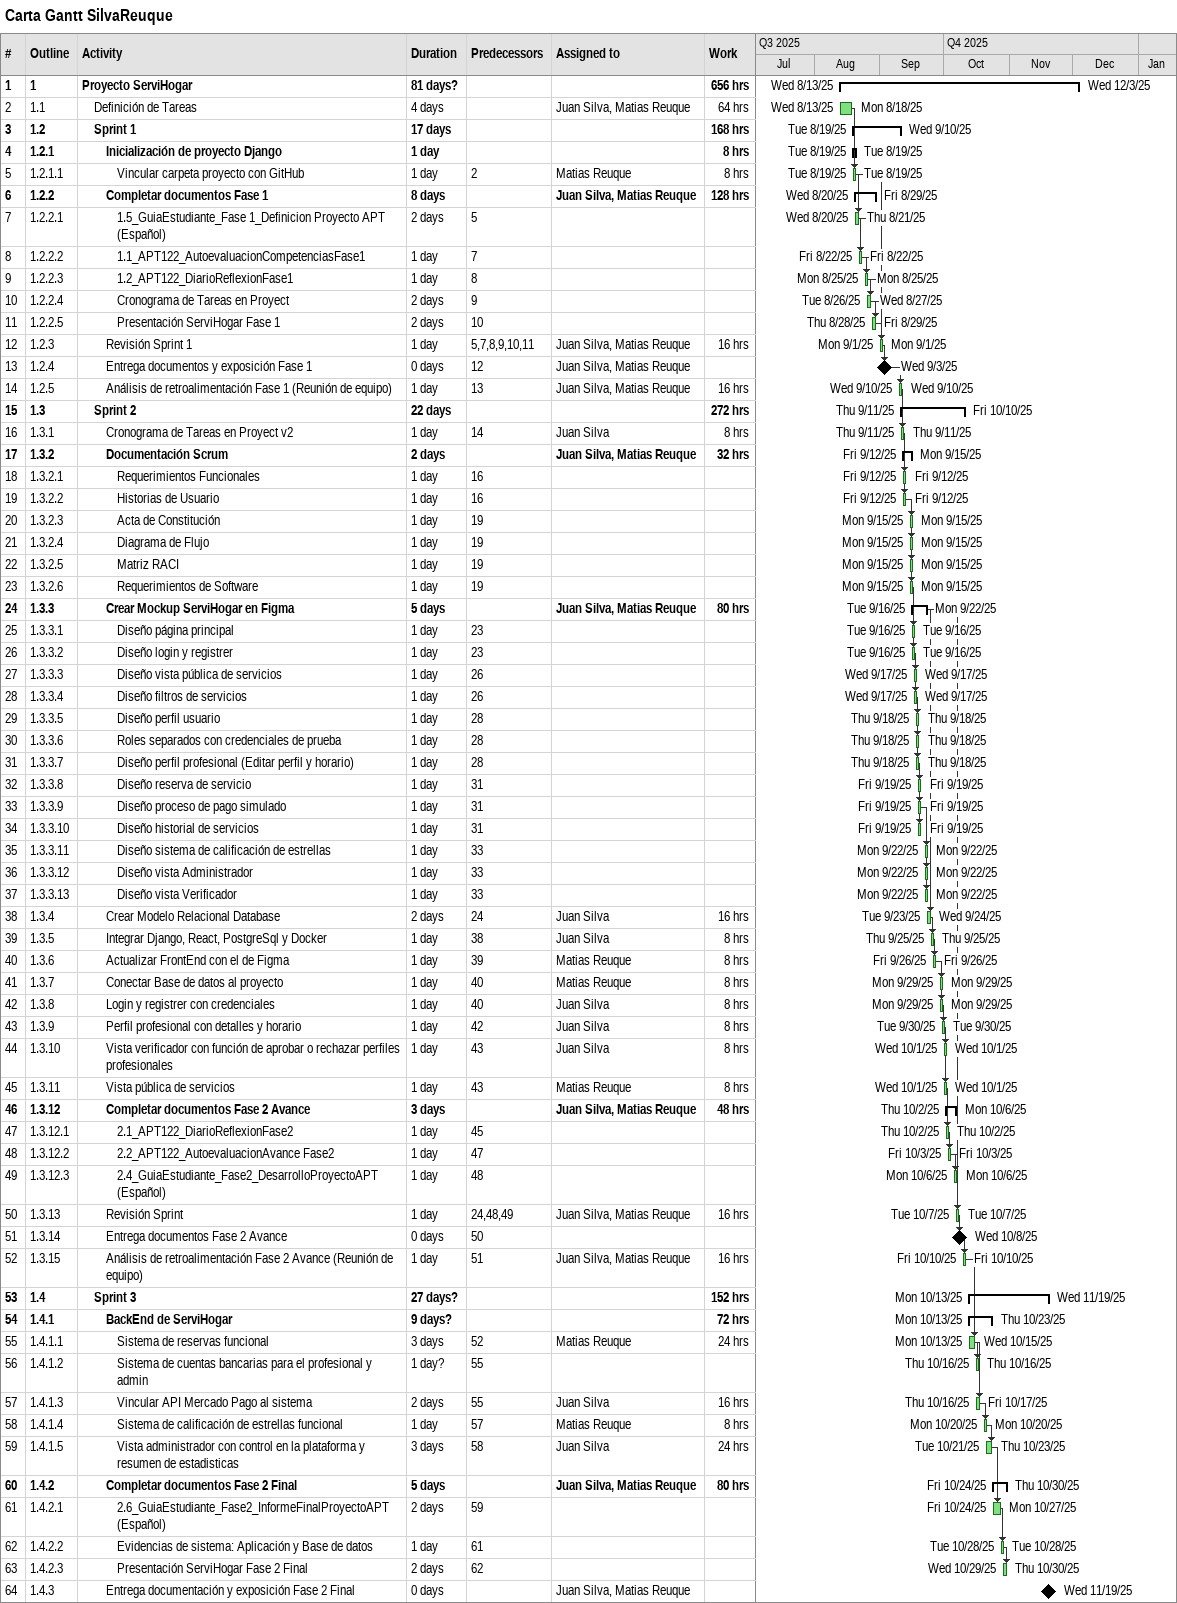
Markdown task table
Carta Gantt SilvaReuque

| ID | WBS | Task | Duration | Start | Finish | Predecessors | Resources | Work (h) |
|---|---|---|---|---|---|---|---|---|
| 1 | 1 | **Proyecto ServiHogar** | 81d? | 2025-08-13 | 2025-12-03 |  |  | 656 |
| 2 | 1.1 | Definición de Tareas | 4d | 2025-08-13 | 2025-08-18 |  | Juan Silva, Matias Reuque | 64 |
| 3 | 1.2 | **Sprint 1** | 17d | 2025-08-19 | 2025-09-10 |  |  | 168 |
| 4 | 1.2.1 | **Inicialización de proyecto Django** | 1d | 2025-08-19 | 2025-08-19 |  |  | 8 |
| 5 | 1.2.1.1 | Vincular carpeta proyecto con GitHub | 1d | 2025-08-19 | 2025-08-19 | 2 | Matias Reuque | 8 |
| 6 | 1.2.2 | **Completar documentos Fase 1** | 8d | 2025-08-20 | 2025-08-29 |  | Juan Silva, Matias Reuque | 128 |
| 7 | 1.2.2.1 | 1.5_GuiaEstudiante_Fase 1_Definicion Proyecto APT (Español) | 2d | 2025-08-20 | 2025-08-21 | 5 |  |  |
| 8 | 1.2.2.2 | 1.1_APT122_AutoevaluacionCompetenciasFase1 | 1d | 2025-08-22 | 2025-08-22 | 7 |  |  |
| 9 | 1.2.2.3 | 1.2_APT122_DiarioReflexionFase1 | 1d | 2025-08-25 | 2025-08-25 | 8 |  |  |
| 10 | 1.2.2.4 | Cronograma de Tareas en Proyect | 2d | 2025-08-26 | 2025-08-27 | 9 |  |  |
| 11 | 1.2.2.5 | Presentación ServiHogar Fase 1 | 2d | 2025-08-28 | 2025-08-29 | 10 |  |  |
| 12 | 1.2.3 | Revisión Sprint 1 | 1d | 2025-09-01 | 2025-09-01 | 5, 7, 8, 9, 10, 11 | Juan Silva, Matias Reuque | 16 |
| 13 | 1.2.4 | Entrega documentos y exposición Fase 1 | 0d | 2025-09-03 | 2025-09-03 | 12 | Juan Silva, Matias Reuque |  |
| 14 | 1.2.5 | Análisis de retroalimentación Fase 1 (Reunión de equipo) | 1d | 2025-09-10 | 2025-09-10 | 13 | Juan Silva, Matias Reuque | 16 |
| 15 | 1.3 | **Sprint 2** | 22d | 2025-09-11 | 2025-10-10 |  |  | 272 |
| 16 | 1.3.1 | Cronograma de Tareas en Proyect v2 | 1d | 2025-09-11 | 2025-09-11 | 14 | Juan Silva | 8 |
| 17 | 1.3.2 | **Documentación Scrum** | 2d | 2025-09-12 | 2025-09-15 |  | Juan Silva, Matias Reuque | 32 |
| 18 | 1.3.2.1 | Requerimientos Funcionales | 1d | 2025-09-12 | 2025-09-12 | 16 |  |  |
| 19 | 1.3.2.2 | Historias de Usuario | 1d | 2025-09-12 | 2025-09-12 | 16 |  |  |
| 20 | 1.3.2.3 | Acta de Constitución | 1d | 2025-09-15 | 2025-09-15 | 19 |  |  |
| 21 | 1.3.2.4 | Diagrama de Flujo | 1d | 2025-09-15 | 2025-09-15 | 19 |  |  |
| 22 | 1.3.2.5 | Matriz RACI | 1d | 2025-09-15 | 2025-09-15 | 19 |  |  |
| 23 | 1.3.2.6 | Requerimientos de Software | 1d | 2025-09-15 | 2025-09-15 | 19 |  |  |
| 24 | 1.3.3 | **Crear Mockup ServiHogar en Figma** | 5d | 2025-09-16 | 2025-09-22 |  | Juan Silva, Matias Reuque | 80 |
| 25 | 1.3.3.1 | Diseño página principal | 1d | 2025-09-16 | 2025-09-16 | 23 |  |  |
| 26 | 1.3.3.2 | Diseño login y registrer | 1d | 2025-09-16 | 2025-09-16 | 23 |  |  |
| 27 | 1.3.3.3 | Diseño vista pública de servicios | 1d | 2025-09-17 | 2025-09-17 | 26 |  |  |
| 28 | 1.3.3.4 | Diseño filtros de servicios | 1d | 2025-09-17 | 2025-09-17 | 26 |  |  |
| 29 | 1.3.3.5 | Diseño perfil usuario | 1d | 2025-09-18 | 2025-09-18 | 28 |  |  |
| 30 | 1.3.3.6 | Roles separados con credenciales de prueba | 1d | 2025-09-18 | 2025-09-18 | 28 |  |  |
| 31 | 1.3.3.7 | Diseño perfil profesional (Editar perfil y horario) | 1d | 2025-09-18 | 2025-09-18 | 28 |  |  |
| 32 | 1.3.3.8 | Diseño reserva de servicio | 1d | 2025-09-19 | 2025-09-19 | 31 |  |  |
| 33 | 1.3.3.9 | Diseño proceso de pago simulado | 1d | 2025-09-19 | 2025-09-19 | 31 |  |  |
| 34 | 1.3.3.10 | Diseño historial de servicios | 1d | 2025-09-19 | 2025-09-19 | 31 |  |  |
| 35 | 1.3.3.11 | Diseño sistema de calificación de estrellas | 1d | 2025-09-22 | 2025-09-22 | 33 |  |  |
| 36 | 1.3.3.12 | Diseño vista Administrador | 1d | 2025-09-22 | 2025-09-22 | 33 |  |  |
| 37 | 1.3.3.13 | Diseño vista Verificador | 1d | 2025-09-22 | 2025-09-22 | 33 |  |  |
| 38 | 1.3.4 | Crear Modelo Relacional Database | 2d | 2025-09-23 | 2025-09-24 | 24 | Juan Silva | 16 |
| 39 | 1.3.5 | Integrar Django, React, PostgreSql y Docker | 1d | 2025-09-25 | 2025-09-25 | 38 | Juan Silva | 8 |
| 40 | 1.3.6 | Actualizar FrontEnd con el de Figma | 1d | 2025-09-26 | 2025-09-26 | 39 | Matias Reuque | 8 |
| 41 | 1.3.7 | Conectar Base de datos al proyecto | 1d | 2025-09-29 | 2025-09-29 | 40 | Matias Reuque | 8 |
| 42 | 1.3.8 | Login y registrer con credenciales | 1d | 2025-09-29 | 2025-09-29 | 40 | Juan Silva | 8 |
| 43 | 1.3.9 | Perfil profesional con detalles y horario | 1d | 2025-09-30 | 2025-09-30 | 42 | Juan Silva | 8 |
| 44 | 1.3.10 | Vista verificador con función de aprobar o rechazar perfiles profesionales | 1d | 2025-10-01 | 2025-10-01 | 43 | Juan Silva | 8 |
| 45 | 1.3.11 | Vista pública de servicios | 1d | 2025-10-01 | 2025-10-01 | 43 | Matias Reuque | 8 |
| 46 | 1.3.12 | **Completar documentos Fase 2 Avance** | 3d | 2025-10-02 | 2025-10-06 |  | Juan Silva, Matias Reuque | 48 |
| 47 | 1.3.12.1 | 2.1_APT122_DiarioReflexionFase2 | 1d | 2025-10-02 | 2025-10-02 | 45 |  |  |
| 48 | 1.3.12.2 | 2.2_APT122_AutoevaluacionAvance Fase2 | 1d | 2025-10-03 | 2025-10-03 | 47 |  |  |
| 49 | 1.3.12.3 | 2.4_GuiaEstudiante_Fase2_DesarrolloProyectoAPT (Español) | 1d | 2025-10-06 | 2025-10-06 | 48 |  |  |
| 50 | 1.3.13 | Revisión Sprint | 1d | 2025-10-07 | 2025-10-07 | 24, 48, 49 | Juan Silva, Matias Reuque | 16 |
| 51 | 1.3.14 | Entrega documentos Fase 2 Avance | 0d | 2025-10-08 | 2025-10-08 | 50 |  |  |
| 52 | 1.3.15 | Análisis de retroalimentación Fase 2 Avance (Reunión de equipo) | 1d | 2025-10-10 | 2025-10-10 | 51 | Juan Silva, Matias Reuque | 16 |
| 53 | 1.4 | **Sprint 3** | 27d? | 2025-10-13 | 2025-11-19 |  |  | 152 |
| 54 | 1.4.1 | **BackEnd de ServiHogar** | 9d? | 2025-10-13 | 2025-10-23 |  |  | 72 |
| 55 | 1.4.1.1 | Sistema de reservas funcional | 3d | 2025-10-13 | 2025-10-15 | 52 | Matias Reuque | 24 |
| 56 | 1.4.1.2 | Sistema de cuentas bancarias para el profesional y admin | 1d? | 2025-10-16 | 2025-10-16 | 55 |  |  |
| 57 | 1.4.1.3 | Vincular API Mercado Pago al sistema | 2d | 2025-10-16 | 2025-10-17 | 55 | Juan Silva | 16 |
| 58 | 1.4.1.4 | Sistema de calificación de estrellas funcional | 1d | 2025-10-20 | 2025-10-20 | 57 | Matias Reuque | 8 |
| 59 | 1.4.1.5 | Vista administrador con control en la plataforma y resumen de estadisticas | 3d | 2025-10-21 | 2025-10-23 | 58 | Juan Silva | 24 |
| 60 | 1.4.2 | **Completar documentos Fase 2 Final** | 5d | 2025-10-24 | 2025-10-30 |  | Juan Silva, Matias Reuque | 80 |
| 61 | 1.4.2.1 | 2.6_GuiaEstudiante_Fase2_InformeFinalProyectoAPT (Español) | 2d | 2025-10-24 | 2025-10-27 | 59 |  |  |
| 62 | 1.4.2.2 | Evidencias de sistema: Aplicación y Base de datos | 1d | 2025-10-28 | 2025-10-28 | 61 |  |  |
| 63 | 1.4.2.3 | Presentación ServiHogar Fase 2 Final | 2d | 2025-10-29 | 2025-10-30 | 62 |  |  |
| 64 | 1.4.3 | Entrega documentación y exposición Fase 2 Final | 0d | 2025-11-19 | 2025-11-19 |  | Juan Silva, Matias Reuque |  |
